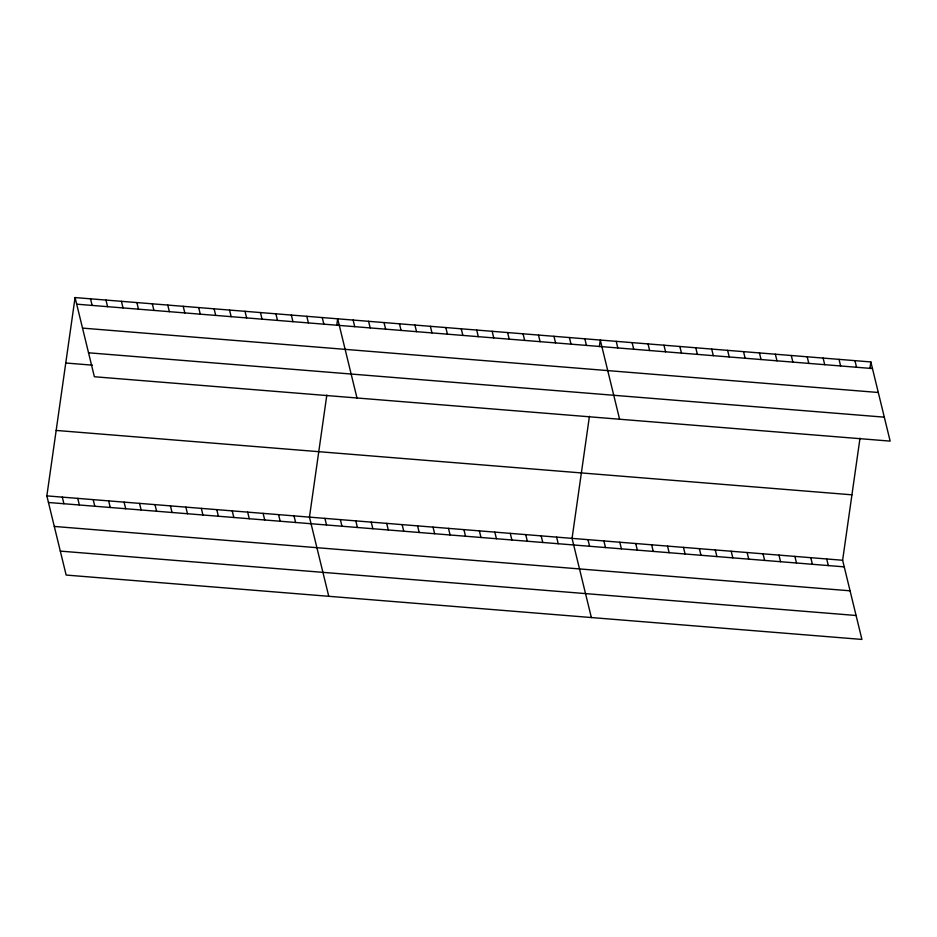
<?xml version="1.0" encoding="UTF-8"?>
<svg xmlns="http://www.w3.org/2000/svg" width="937" height="937" viewBox="0 0 937 937"><rect width="100%" height="100%" fill="white"/><g stroke="black" fill="none" stroke-linecap="round" stroke-linejoin="round"><path stroke-width="1.41" d="M860.002 438.176L842.621 560.256L861.923 639.432L66.152 575.06L46.85 495.884L75.077 297.568L870.848 361.94L890.15 441.116L94.379 376.744L75.077 297.568M326.826 395.039L309.456 517.13L328.758 596.307M336.746 325.35L337.683 318.803L356.985 397.979M589.432 416.286L572.062 538.377L591.364 617.553M599.352 346.596L600.289 340.049L619.591 419.226M869.923 368.487L870.848 361.94M76.693 304.174L872.464 368.546M82.526 328.114L878.297 392.486M88.546 352.792L884.317 417.164M65.766 363.006L92.447 365.172M56.161 430.434L851.932 494.818M46.85 495.884L842.621 560.256M48.455 502.49L844.237 566.862M54.299 526.442L850.07 590.814M60.308 551.108L856.09 615.492M854.931 360.651L856.547 367.257M839.013 359.363L840.63 365.969M823.108 358.075L824.712 364.68M807.19 356.786L808.795 363.392M791.273 355.498L792.878 362.104M826.703 558.967L828.32 565.573M775.356 354.209L776.972 360.815M810.786 557.679L812.402 564.285M759.438 352.921L761.055 359.527M794.881 556.391L796.485 562.996M743.521 351.633L745.138 358.239M778.963 555.114L780.568 561.708M727.616 350.356L729.22 356.95M763.046 553.826L764.651 560.431M711.698 349.068L713.303 355.673M747.129 552.537L748.733 559.143M695.781 347.779L697.386 354.385M731.211 551.249L732.828 557.855M679.864 346.491L681.468 353.097M715.294 549.96L716.91 556.566M663.946 345.203L665.563 351.808M699.377 548.672L700.993 555.278M648.029 343.914L649.646 350.52M683.471 547.384L685.076 553.99M632.112 342.626L633.728 349.232M667.554 546.095L669.159 552.701M616.206 341.337L617.811 347.943M651.637 544.807L653.241 551.413M635.719 543.519L637.336 550.124M584.84 338.796L586.445 345.402M619.802 542.23L621.418 548.836M569.391 337.554L571.008 344.16M553.943 336.301L555.559 342.907M603.885 540.942L605.501 547.548M538.494 335.048L540.11 341.654M587.979 539.653L589.584 546.259M523.045 333.806L524.661 340.412M507.608 332.553L509.213 339.159M556.613 537.124L558.218 543.729M492.159 331.3L493.764 337.906M541.164 535.87L542.769 542.476M476.71 330.058L478.315 336.664M525.716 534.629L527.332 541.223M461.262 328.805L462.866 335.411M510.267 533.376L511.883 539.981M445.813 327.552L447.429 334.158M494.818 532.122L496.434 538.728M430.364 326.31L431.98 332.904M479.381 530.869L480.986 537.475M414.915 325.057L416.532 331.663M463.932 529.628L465.537 536.233M399.467 323.804L401.083 330.41M448.483 528.374L450.088 534.98M384.029 322.562L385.634 329.156M433.035 527.121L434.639 533.727M368.581 321.309L370.185 327.915M417.586 525.88L419.19 532.485M353.132 320.056L354.736 326.662M402.137 524.626L403.753 531.232M386.688 523.373L388.305 529.979M322.234 317.561L323.851 324.167M371.239 522.132L372.856 528.737M306.786 316.308L308.402 322.914M355.802 520.878L357.407 527.484M291.337 315.055L292.953 321.66M340.354 519.625L341.958 526.231M275.888 313.813L277.504 320.419M324.905 518.384L326.509 524.978M260.451 312.56L262.055 319.166M245.002 311.307L246.607 317.912M294.007 515.877L295.612 522.483M229.553 310.065L231.158 316.671M278.558 514.624L280.175 521.23M214.105 308.812L215.709 315.418M263.11 513.382L264.726 519.988M198.656 307.559L200.272 314.164M247.661 512.129L249.277 518.735M183.207 306.317L184.823 312.911M232.224 510.876L233.828 517.482M167.758 305.064L169.374 311.67M216.775 509.634L218.38 516.24M152.309 303.811L153.926 310.416M201.326 508.381L202.931 514.987M136.872 302.557L138.477 309.163M185.877 507.128L187.482 513.734M121.423 301.316L123.028 307.922M170.429 505.886L172.033 512.492M105.975 300.063L107.579 306.668M154.98 504.633L156.596 511.239M90.526 298.809L92.131 305.415M139.531 503.38L141.147 509.986M124.082 502.138L125.699 508.744M108.645 500.885L110.25 507.491M93.196 499.632L94.801 506.238M77.748 498.39L79.352 504.984M62.299 497.137L63.903 503.743"/></g></svg>
